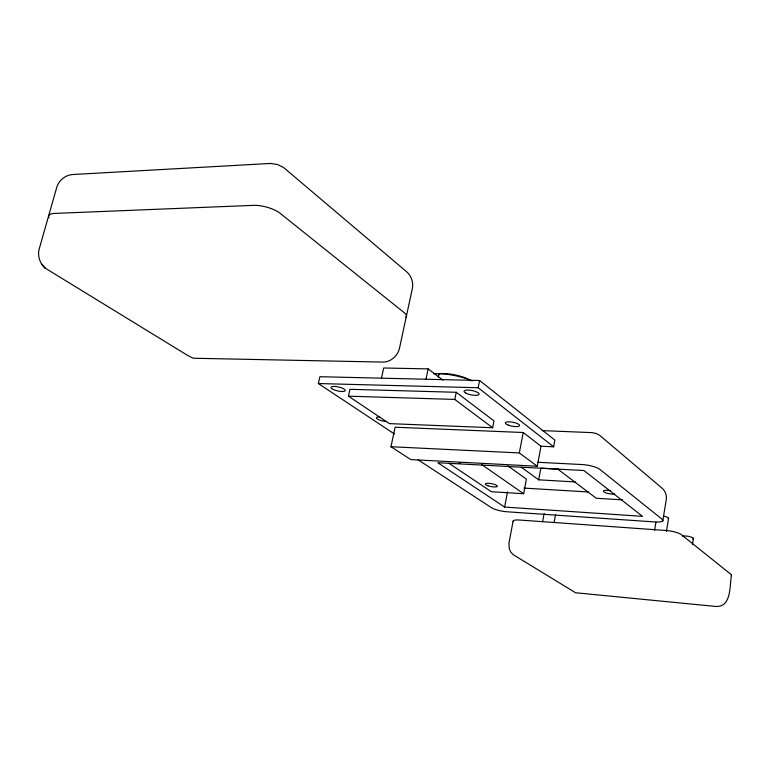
<?xml version="1.0" encoding="UTF-8"?>
<svg xmlns="http://www.w3.org/2000/svg" width="770" height="770" viewBox="0 0 770 770"><rect width="100%" height="100%" fill="white"/><g stroke="black" fill="none" stroke-linecap="round" stroke-linejoin="round"><path stroke-width="1.16" d="M731.5 575.084C729.479 584.776 731.924 606.847 716.293 606.5L575.565 592.746L513.33 554.756L510.876 552.263L509.384 549.135L508.922 543.245L513.138 521.011M692.5 544.207L693.433 538.346M662.778 520.924L666.194 500.048C667.157 495.418 665.193 490.557 661.478 487.689L599.657 435.31L596.442 433.606L592.351 432.634L542.109 430.613M666.454 531.444L668.601 518.229M654.558 530.289L655.905 522.118M554.102 522.686L555.594 514.514M541.021 446.225L537.277 466.245L410.833 459.594L390.958 446.725L395.116 427.225L523.225 432.509L541.021 446.225L553.64 446.802L554.872 440.132L479.604 380.505L319.925 376.713L318.356 383.537L394.394 433.962M542.619 521.617L544.13 513.446M575.392 481.933L538.682 479.835L540.858 468.16L558.596 469.103M448.891 463.242L491.318 491.703L523.639 493.724L526.391 479.133L507.911 465.908M504.61 507.064L437.774 462.731L583.939 470.518L642.517 516.343L504.61 507.064L507.526 491.838M537.277 466.245L519.327 452.933L523.225 432.509M492.646 427.754L493.994 420.892L456.244 392.296L349.984 389.302L348.454 396.175L389.389 423.615L492.646 427.754L454.781 399.428L348.454 396.175M553.64 446.802L478.151 387.743L479.604 380.505M454.781 399.428L456.244 392.296M438.342 377.079L439.035 373.71M425.925 379.427L428.13 368.888L383.691 367.993L381.429 378.368M318.356 383.537L478.151 387.743M390.958 446.725L519.327 452.933M537.874 462.279L582.13 464.551A13.668 3.532 10.1 0 1 599.897 469.411L662.152 519.278A12.561 2.945 9.6 0 1 654.952 521.964L507.045 511.781A11.868 2.685 10.9 0 1 491.501 507.7L418.139 459.863M523.975 488.093L588.588 491.992M622.574 499.884L596.221 498.238L557.22 468.689M481.568 464.464L523.639 493.724M45.132 268.095L187.861 355.576L193.289 358.243L381.294 362.054C389.832 362.843 397.772 356.414 399.495 348.156L412.422 288.221C413.567 281.849 410.978 275.111 405.877 271.127L283.62 167.542L277.518 164.472L270.337 163.452L72.755 174.52C65.344 175.031 58.847 180.334 56.73 187.437L39.106 249.307C37.393 256.141 39.944 263.446 45.132 268.095L41.388 263.783M521.29 467.207L538.682 479.835M428.13 368.888L442.875 380.091M460.364 463.203A6.42 1.598 11.4 0 1 459.026 463.194M614.758 494.032A6.439 1.588 10 0 1 603.863 491.866A6.439 1.588 10 0 1 610.581 490.76M433.683 373.845A30.059 8.836 11.6 0 1 472.125 380.948M439.449 373.71A21.204 6.276 11.6 0 1 470.826 380.572M386.646 421.536A6.959 1.838 12.2 0 1 377.329 418.995A6.959 1.838 12.2 0 1 379.754 416.917M731.279 575.671A11.358 2.358 9.3 0 0 730.951 574.381L681.306 534.621A12.224 2.782 9.5 0 0 665.732 530.472L519.558 520.029A11.55 2.541 10.7 0 0 513.301 521.713M663.682 516.169A5.996 1.415 9.5 0 1 668.091 518.874M682.557 536.19A5.785 1.309 9.4 0 1 690.17 536.738A5.785 1.309 9.4 0 1 692.894 538.933M405.809 317.404A17.296 5.669 12.6 0 0 404.212 312.678L280.328 213.454A19.799 7.2 14.9 0 0 253.388 205.359L54.574 213.415A18.788 6.006 16.7 0 0 48.924 217.862M487.978 485.745A6.16 1.473 11 0 0 497.372 486.322A6.16 1.473 11 0 0 488.642 483.281A6.16 1.473 11 0 0 487.978 485.745M333.208 389.447A7.305 2.012 12.7 0 0 345.056 390.881A7.305 2.012 12.7 0 0 336.047 386.559A7.305 2.012 12.7 0 0 333.208 389.447M466.023 393.21A7.642 2.223 11.4 0 0 478.738 394.721A7.642 2.223 11.4 0 0 470.047 390.207A7.642 2.223 11.4 0 0 466.023 393.21M508.421 425.184A7.276 2.021 10.9 0 0 519.606 425.637A7.276 2.021 10.9 0 0 509.384 421.816A7.276 2.021 10.9 0 0 508.421 425.184"/></g></svg>
